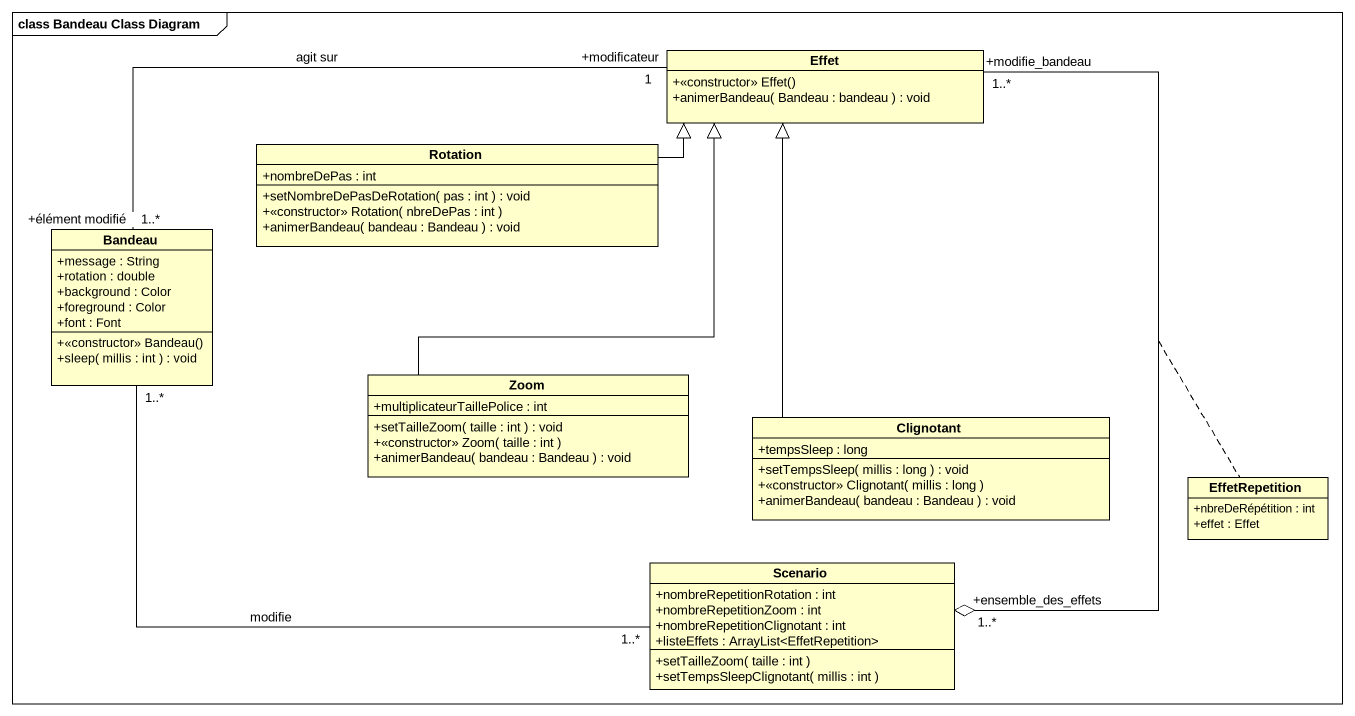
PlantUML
@startuml
mainframe class Bandeau Class Diagram
hide circle
hide empty members
skinparam classAttributeIconSize 0
class Effet {
  +<<constructor>> Effet()
  +animerBandeau( Bandeau : bandeau ) : void
}
class Rotation {
  +nombreDePas : int
  +setNombreDePasDeRotation( pas : int ) : void
  +<<constructor>> Rotation( nbreDePas : int )
  +animerBandeau( bandeau : Bandeau ) : void
}
class Bandeau {
  +message : String
  +rotation : double
  +background : Color
  +foreground : Color
  +font : Font
  +<<constructor>> Bandeau()
  +sleep( millis : int ) : void
}
class Zoom {
  +multiplicateurTaillePolice : int
  +setTailleZoom( taille : int ) : void
  +<<constructor>> Zoom( taille : int )
  +animerBandeau( bandeau : Bandeau ) : void
}
class Clignotant {
  +tempsSleep : long
  +setTempsSleep( millis : long ) : void
  +<<constructor>> Clignotant( millis : long )
  +animerBandeau( bandeau : Bandeau ) : void
}
class EffetRepetition {
  +nbreDeRépétition : int
  +effet : Effet
}
class Scenario {
  +nombreRepetitionRotation : int
  +nombreRepetitionZoom : int
  +nombreRepetitionClignotant : int
  +listeEffets : ArrayList<EffetRepetition>
  +setTailleZoom( taille : int )
  +setTempsSleepClignotant( millis : int )
}
Rotation -right-|> Effet
Bandeau "+élément modifié\n1..*" -right- "+modificateur\n1" Effet : agit sur
Zoom -up-|> Effet
Clignotant -up-|> Effet
Scenario "+ensemble_des_effets\n1..*" o-up- "+modifie_bandeau\n1..*" Effet
(Scenario, Effet) .. EffetRepetition
Scenario "1..*" -left- "1..*" Bandeau : modifie
@enduml
